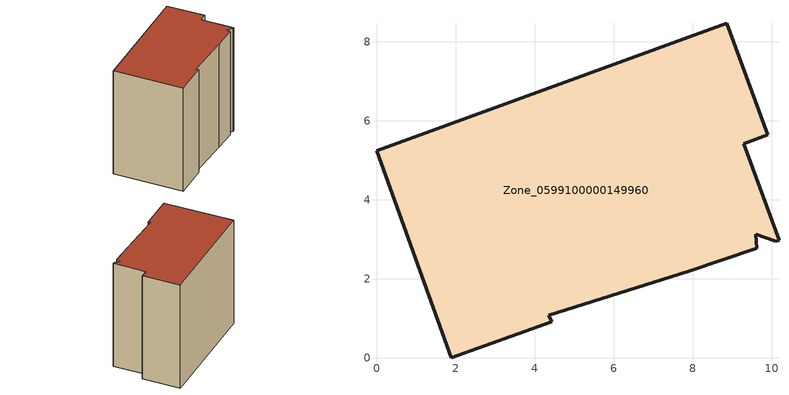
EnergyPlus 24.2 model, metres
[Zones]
Zone_0599100000149960
 floor ground (C_G): 9.29,5.42 10.18,2.98 10.1,2.95 9.59,3.13 9.62,2.78 7.89,2.2 4.36,1.08 4.43,0.91 1.89,0 0,5.24 8.86,8.47 9.89,5.64 z0
 wall outside (C_F): 10.1,2.95 10.18,2.98 9.29,5.42 9.89,5.64 8.86,8.47 0,5.24 1.89,0 4.43,0.91 4.36,1.08 7.89,2.2 9.62,2.78 9.59,3.13 10.1,2.95 z0:8.89
 roof outside (C_R): 10.18,2.98 9.29,5.42 9.89,5.64 8.86,8.47 0,5.24 1.89,0 4.43,0.91 4.36,1.08 7.89,2.2 9.62,2.78 9.59,3.13 10.1,2.95 z8.89
[BUILDING]
Pand.0599100000149960: North Axis=0; Terrain=City; Loads Convergence Tolerance Value=0.04; Temperature Convergence Tolerance Value=0.4; Solar Distribution=FullExterior; Maximum Number of Warmup Days=25; Minimum Number of Warmup Days=1
[Site:Location]
Rotterdam.The.Hague.AP_ZH_NLD Design_Conditions: Latitude=51.96; Longitude=4.45; Time Zone=1; Elevation=-4.5
[SITE:GROUNDTEMPERATURE:BUILDINGSURFACE]
18, 18, 18, 18, 18, 18, 18, 18, 18, 18, 18, 18
[MATERIAL] Thermal Absorptance=0.9; Solar Absorptance=0.7; Visible Absorptance=0.7
Name | Roughness | Thickness | Conductivity | Density | Specific Heat
G.TC.1946 | MediumSmooth | 0.15 | 1 | 540 | 1210
F.TC.1946 | Rough | 0.3 | 0.857143 | 1920 | 840
R.TC.1946 | MediumRough | 0.2 | 0.909091 | 1500 | 1000
[CONSTRUCTION]
C_G: G.TC.1946
C_F: F.TC.1946
C_R: R.TC.1946
[ZONE]
Zone_0599100000149960: Type=1; Multiplier=1; Ceiling Height=Autocalculate; Volume=Autocalculate; Floor Area=autocalculate; Part of Total Floor Area=Yes
[ZONEINFILTRATION:DESIGNFLOWRATE]
Infil_Zone_0599100000149960: Zone or ZoneList or Space or SpaceList=Zone_0599100000149960; Schedule=AlwaysOn; Design Flow Rate Calculation Method=Flow/Area; Flow Rate per Floor Area=0.003; Constant Term Coefficient=1; Temperature Term Coefficient=0; Velocity Term Coefficient=0; Velocity Squared Term Coefficient=0
[HVACTEMPLATE:ZONE:IDEALLOADSAIRSYSTEM]
Zone_0599100000149960: Maximum Heating Supply Air Temperature=50; Minimum Cooling Supply Air Temperature=13; Maximum Heating Supply Air Humidity Ratio=0.0156; Minimum Cooling Supply Air Humidity Ratio=0.0077; Heating Limit=NoLimit; Cooling Limit=NoLimit; Dehumidification Control Type=ConstantSensibleHeatRatio; Cooling Sensible Heat Ratio=0.7; Dehumidification Setpoint=60; Humidification Control Type=None; Humidification Setpoint=30; Outdoor Air Method=None; Outdoor Air Flow Rate per Person=0.00944; Outdoor Air Flow Rate per Zone Floor Area=0; Outdoor Air Flow Rate per Zone=0; Demand Controlled Ventilation Type=None; Outdoor Air Economizer Type=NoEconomizer; Heat Recovery Type=None; Sensible Heat Recovery Effectiveness=0.7; Latent Heat Recovery Effectiveness=0.65
[ZONECONTROL:THERMOSTAT]
ThermostatControl_Zone_0599100000149960: Zone or ZoneList=Zone_0599100000149960; Control Type Schedule=DualSetpointControlType; Control 1=Thermostat_Zone_0599100000149960; Temperature Difference Between Cutout And Setpoint=0
[THERMOSTATSETPOINT:DUALSETPOINT]
Thermostat_Zone_0599100000149960: Heating Setpoint Temperature Schedule=HeatingSetpoint_Zone_0599100000149960; Cooling Setpoint Temperature Schedule=CoolingSetpoint_Zone_0599100000149960
[SCHEDULE:COMPACT]
HeatingSetpoint_Zone_0599100000149960: Through: 12/31, For: AllDays, Until: 24:00, 21
CoolingSetpoint_Zone_0599100000149960: Through: 12/31, For: AllDays, Until: 24:00, 24
DualSetpointControlType: Through: 12/31, For: AllDays, Until: 24:00, 4
AlwaysOn: Through: 12/31, For: AllDays, Until: 24:00, 1
